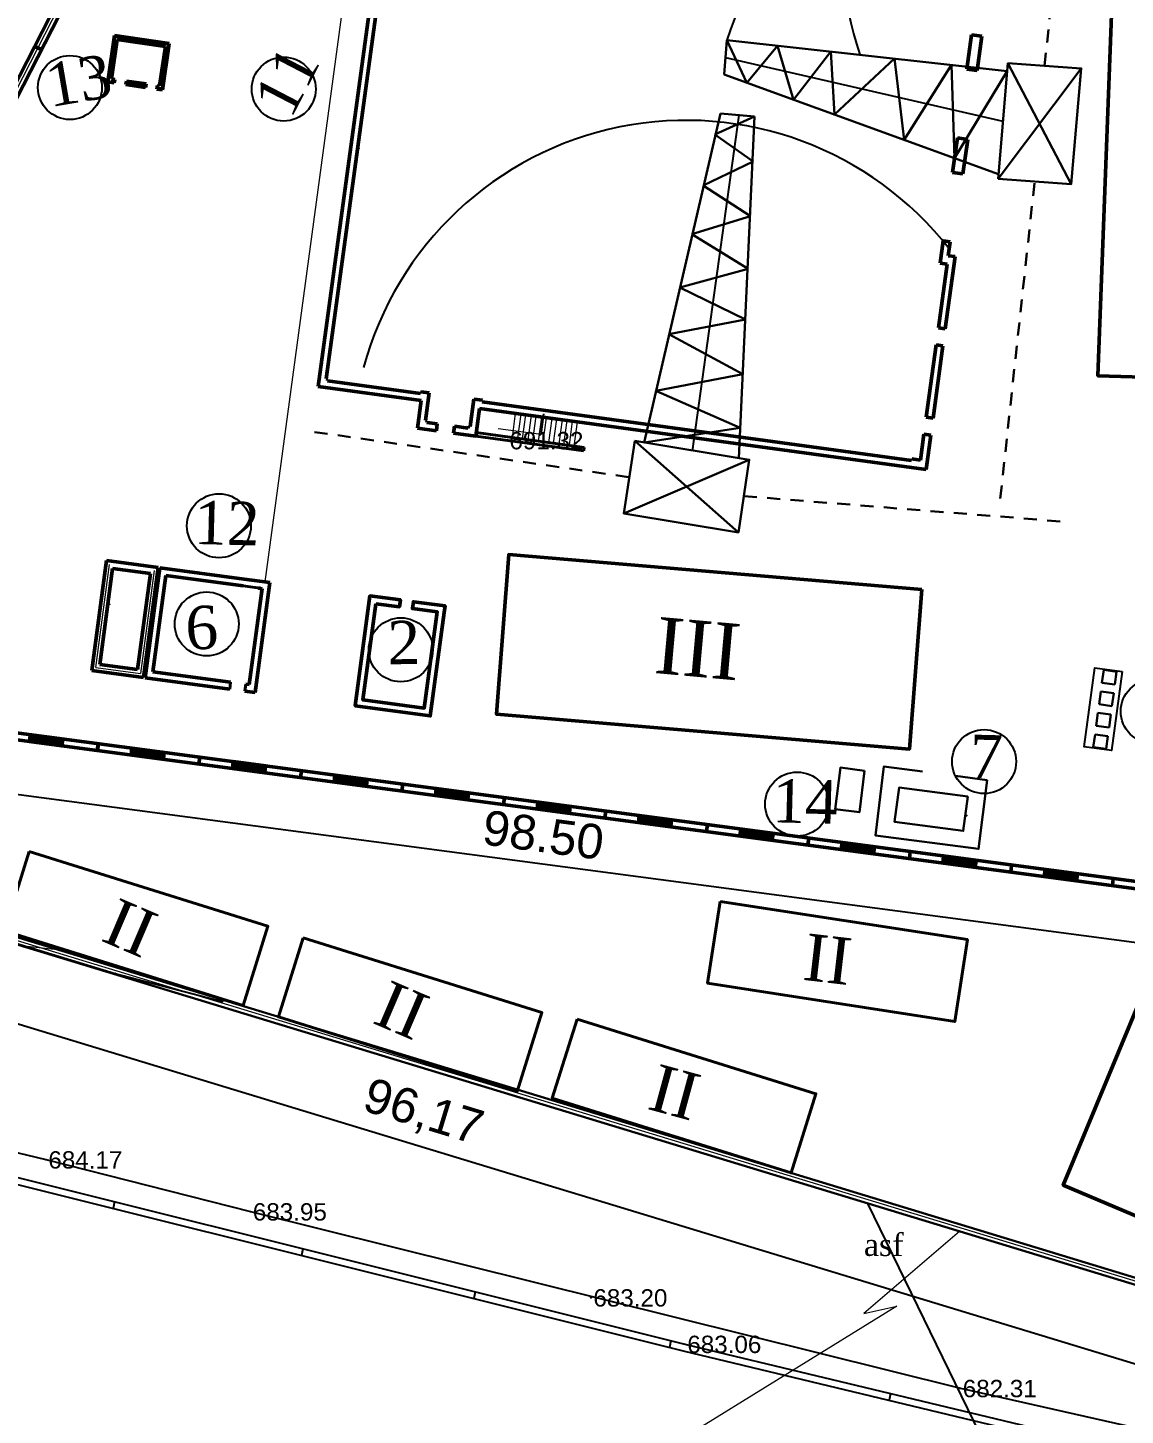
# Model space of a CAD drawing. Header units: feet. Extents: x 3381 to 682977, y 675186 to 4375217.
# Drawn here: x 682116 to 682179.3, y 4374907.4 to 4374987.4 of the extents above; entities that cross this region are included whole.
import ezdxf

# ---------------------------------------------------------------- set-up
doc = ezdxf.new("R2010")
doc.units = ezdxf.units.FT
doc.header["$MEASUREMENT"] = 0
doc.header["$PDMODE"] = 34
doc.header["$PDSIZE"] = 0.01
doc.linetypes.add('DUZ', pattern=[0])
doc.linetypes.add('JIS_02_0.7', pattern=[1.35, 0.75, -0.6])
doc.layers.get('0').update_dxf_attribs({"linetype": 'CONTINUOUS'})
doc.layers.get('Defpoints').update_dxf_attribs({"linetype": 'CONTINUOUS'})
for name, color, linetype in [('0_Point_Height', 2, 'CONTINUOUS'), ('0_Point_Point', 7, 'CONTINUOUS'), ('Layer8', 7, 'CONTINUOUS'), ('ramka', 7, 'CONTINUOUS'), ('Yazilar', 7, 'CONTINUOUS')]:
    doc.layers.add(name, color=color, linetype=linetype)
doc.layers.add('Layer2_Ном._пера__1', color=7, linetype='CONTINUOUS', lineweight=15)
doc.layers.add('yol 6m', color=250, linetype='CONTINUOUS', lineweight=30)
doc.styles.get("Standard").update_dxf_attribs({"font": 'arial.ttf', "height": 2})
doc.styles.add('style5', font='ariall.ttf', dxfattribs={"height": 400})
doc.linetypes.add('FENCELINE2', pattern='A,6.35,-2.54,[132,ltypeshp.shx,S=2.54,R=0,X=-2.54,Y=0],-2.54,25.4', length=36.83)
doc.dimstyles.new('ISO-25', dxfattribs={"dimtxt": 2, "dimasz": 1, "dimexe": 1.25, "dimexo": 0.625, "dimtad": 1, "dimtxsty": 'Standard', "dimblk": 'OBLIQUE', "dimcen": 2.5, "dimadec": 0, "dimazin": 0, "dimtfac": 1, "dimtmove": 0, "dimatfit": 3, "dimldrblk": 'OBLIQUE', "dimfxl": 1, "dimarcsym": 0})

# ---------------------------------------------------------------- blocks, each defined once
blk = doc.blocks.new('_Oblique')
at = {"color": 0, "linetype": 'ByBlock', "lineweight": -2}
blk.add_line((-0.5, -0.5), (0.5, 0.5), dxfattribs=at)
blk = doc.blocks.new('*D91')
at = {"color": 0, "lineweight": -2, "transparency": 16777216}
for p, q in [((682093.389, 4374940.76), (682091.878, 4374935.795)), ((682092.242, 4374936.991), (682184.242, 4374908.991)), ((682185.389, 4374912.76), (682183.878, 4374907.795))]:
    blk.add_line(p, q, dxfattribs=at)
at = {"layer": 'Defpoints', "color": 0, "lineweight": 30, "transparency": 16777216}
for p in [(682093.571, 4374941.358), (682185.571, 4374913.358), (682184.242, 4374908.991)]:
    blk.add_point(p, dxfattribs=at)
at = {"color": 0, "lineweight": -2, "transparency": 16777216}
for p, rotation in [((682092.242, 4374936.991), 163.072486935853), ((682184.242, 4374908.991), 343.072486935853)]:
    blk.add_blockref('_Oblique', p, dxfattribs=dict(at, rotation=rotation))
at = {"color": 0, "lineweight": 18, "transparency": 16777216, "insert": (682138.774, 4374924.739), "char_height": 2, "attachment_point": 5, "rotation": 343.07249}
blk.add_mtext('96,17', dxfattribs=at)
blk = doc.blocks.new('*D92')
at = {"color": 0, "lineweight": -2, "transparency": 16777216}
for p, q in [((682136.014, 4375025.642), (682132.404, 4375027.491)), ((682133.517, 4375026.921), (682090.517, 4374942.921)), ((682093.014, 4374941.642), (682089.404, 4374943.491))]:
    blk.add_line(p, q, dxfattribs=at)
at = {"layer": 'Defpoints', "color": 0, "lineweight": 30, "transparency": 16777216}
for p in [(682136.571, 4375025.358), (682090.517, 4374942.921), (682093.571, 4374941.358)]:
    blk.add_point(p, dxfattribs=at)
at = {"color": 0, "lineweight": -2, "transparency": 16777216}
for p, rotation in [((682133.517, 4375026.921), 62.89187712919826), ((682090.517, 4374942.921), 242.8918771291982)]:
    blk.add_blockref('_Oblique', p, dxfattribs=dict(at, rotation=rotation))
at = {"color": 0, "lineweight": 18, "transparency": 16777216, "insert": (682110.037, 4374985.063), "char_height": 2, "attachment_point": 5, "rotation": 62.89188}
blk.add_mtext('94,37', dxfattribs=at)
blk = doc.blocks.new('*D97')
at = {"color": 0, "lineweight": -2, "transparency": 16777216}
for p, q in [((682131.624, 4375017.505), (682124.711, 4375021.044)), ((682090.777, 4374952.011), (682125.823, 4375020.474)), ((682096.577, 4374949.041), (682089.664, 4374952.58))]:
    blk.add_line(p, q, dxfattribs=at)
at = {"layer": 'Defpoints', "color": 0, "lineweight": 30, "transparency": 16777216}
for p in [(682125.823, 4375020.474), (682132.18, 4375017.22), (682097.134, 4374948.757)]:
    blk.add_point(p, dxfattribs=at)
at = {"color": 0, "lineweight": -2, "transparency": 16777216}
for p, rotation in [((682125.823, 4375020.474), 62.89187712935262), ((682090.777, 4374952.011), 242.8918771293526)]:
    blk.add_blockref('_Oblique', p, dxfattribs=dict(at, rotation=rotation))
at = {"color": 0, "lineweight": 18, "transparency": 16777216, "insert": (682108.067, 4374989.4), "char_height": 2, "attachment_point": 5, "rotation": 62.89188}
blk.add_mtext('{\\fArial|b0|i0|c238|p34;77.0}', dxfattribs=at)
blk = doc.blocks.new('*D100')
at = {"color": 0, "lineweight": -2, "transparency": 16777216}
for p, q in [((682097.016, 4374948.068), (682096.533, 4374944.42)), ((682096.697, 4374945.659), (682194.318, 4374932.735)), ((682194.637, 4374935.144), (682194.154, 4374931.496))]:
    blk.add_line(p, q, dxfattribs=at)
at = {"layer": 'Defpoints', "color": 0, "lineweight": 30, "transparency": 16777216}
for p in [(682097.098, 4374948.687), (682194.719, 4374935.764), (682194.318, 4374932.735)]:
    blk.add_point(p, dxfattribs=at)
at = {"color": 0, "lineweight": -2, "transparency": 16777216}
for p, rotation in [((682096.697, 4374945.659), 172.4585361197717), ((682194.318, 4374932.735), 352.4585361197717)]:
    blk.add_blockref('_Oblique', p, dxfattribs=dict(at, rotation=rotation))
at = {"color": 0, "lineweight": 18, "transparency": 16777216, "insert": (682145.724, 4374940.829), "char_height": 2, "attachment_point": 5, "rotation": 352.45854}
blk.add_mtext('{\\fArial|b0|i0|c238|p34;98.50}', dxfattribs=at)

msp = doc.modelspace()

# ---------------------------------------------------------------- hatches: boundary and pattern name
at = {"lineweight": 50}
h = msp.add_hatch(dxfattribs=at)
h.set_pattern_fill('ANSI31', scale=0.3, angle=-0.01177)
h.set_pattern_definition([(44.9882312419, (-3863.626606, -948.792914), (-0.0265110571503, 0.02652195031993), [])])
h.paths.add_polyline_path([(682116.119, 4374946.622), (682117.994, 4374946.371), (682117.941, 4374945.988), (682116.076, 4374946.235)])
h = msp.add_hatch(dxfattribs=at)
h.set_pattern_fill('ANSI31', scale=0.3, angle=-0.01177)
h.set_pattern_definition([(44.9882312419, (-3857.764753, -949.5734), (-0.0265110571503, 0.02652195031993), [])])
h.paths.add_polyline_path([(682121.981, 4374945.841), (682123.856, 4374945.59), (682123.803, 4374945.207), (682121.938, 4374945.454)])
h = msp.add_hatch(dxfattribs=at)
h.set_pattern_fill('ANSI31', scale=0.3, angle=-0.01177)
h.set_pattern_definition([(44.9882312419, (-3851.916147, -950.348297), (-0.0265110571503, 0.02652195031993), [])])
h.paths.add_polyline_path([(682127.83, 4374945.066), (682129.705, 4374944.816), (682129.651, 4374944.432), (682127.786, 4374944.679)])
h = msp.add_hatch(dxfattribs=at)
h.set_pattern_fill('ANSI31', scale=0.3, angle=-0.01177)
h.set_pattern_definition([(44.9882312419, (-3846.054294, -951.128784), (-0.0265110571503, 0.02652195031993), [])])
h.paths.add_polyline_path([(682133.692, 4374944.286), (682135.567, 4374944.035), (682135.513, 4374943.652), (682133.648, 4374943.899)])
h = msp.add_hatch(dxfattribs=at)
h.set_pattern_fill('ANSI31', scale=0.3, angle=-0.01177)
h.set_pattern_definition([(44.9882312419, (-3840.205688, -951.90368), (-0.0265110571503, 0.02652195031993), [])])
h.paths.add_polyline_path([(682139.54, 4374943.511), (682141.415, 4374943.26), (682141.362, 4374942.877), (682139.497, 4374943.124)])
h = msp.add_hatch(dxfattribs=at)
h.set_pattern_fill('ANSI31', scale=0.3, angle=-0.01177)
h.set_pattern_definition([(44.9882312419, (-3834.343835, -952.684167), (-0.0265110571503, 0.02652195031993), [])])
h.paths.add_polyline_path([(682145.402, 4374942.73), (682147.277, 4374942.48), (682147.223, 4374942.097), (682145.359, 4374942.343)])
h = msp.add_hatch(dxfattribs=at)
h.set_pattern_fill('ANSI31', scale=0.3, angle=-0.01177)
h.set_pattern_definition([(44.9882312419, (-3828.49523, -953.459063), (-0.0265110571503, 0.02652195031993), [])])
h.paths.add_polyline_path([(682151.251, 4374941.955), (682153.126, 4374941.705), (682153.072, 4374941.322), (682151.207, 4374941.568)])
h = msp.add_hatch(dxfattribs=at)
h.set_pattern_fill('ANSI31', scale=0.3, angle=-0.01177)
h.set_pattern_definition([(44.9882312419, (-3822.633377, -954.23955), (-0.0265110571503, 0.02652195031993), [])])
h.paths.add_polyline_path([(682157.113, 4374941.175), (682158.988, 4374940.924), (682158.934, 4374940.541), (682157.069, 4374940.788)])
h = msp.add_hatch(dxfattribs=at)
h.set_pattern_fill('ANSI31', scale=0.3, angle=-0.01177)
h.set_pattern_definition([(44.9882312419, (-3816.786773, -955.029486), (-0.0265110571503, 0.02652195031993), [])])
h.paths.add_polyline_path([(682162.961, 4374940.4), (682164.835, 4374940.151), (682164.781, 4374939.751), (682162.916, 4374939.998)])
h = msp.add_hatch(dxfattribs=at)
h.set_pattern_fill('ANSI31', scale=0.3, angle=-0.01177)
h.set_pattern_definition([(44.9882312419, (-3810.92492, -955.809973), (-0.0265110571503, 0.02652195031993), [])])
h.paths.add_polyline_path([(682168.823, 4374939.622), (682170.698, 4374939.372), (682170.642, 4374938.971), (682168.778, 4374939.218)])
h = msp.add_hatch(dxfattribs=at)
h.set_pattern_fill('ANSI31', scale=0.3, angle=-0.01177)
h.set_pattern_definition([(44.9882312419, (-3805.076815, -956.58863), (-0.0265110571503, 0.02652195031993), [])])
h.paths.add_polyline_path([(682174.672, 4374938.845), (682176.547, 4374938.595), (682176.491, 4374938.192), (682174.626, 4374938.439)])

# ---------------------------------------------------------------- linework, layer by layer
at = {"color": 7, "lineweight": 18}
for p, q in [((682137.635, 4375014.543, -716.5), (682129.654, 4374955.442, -716.5)), ((682143.936, 4374963.763, -716.5), (682144.126, 4374965.15, -716.5)), ((682144.126, 4374965.15, -716.5), (682144.423, 4374965.109, -716.5)), ((682144.423, 4374965.109, -716.5), (682144.234, 4374963.722, -716.5)), ((682144.531, 4374963.682, -716.5), (682144.72, 4374965.069, -716.5)), ((682144.72, 4374965.069, -716.5), (682145.017, 4374965.028, -716.5)), ((682145.017, 4374965.028, -716.5), (682144.828, 4374963.641, -716.5)), ((682145.125, 4374963.6, -716.5), (682145.315, 4374964.988, -716.5)), ((682145.315, 4374964.988, -716.5), (682145.612, 4374964.947, -716.5)), ((682145.612, 4374964.947, -716.5), (682145.423, 4374963.56, -716.5)), ((682145.72, 4374963.519, -716.5), (682145.909, 4374964.906, -716.5)), ((682145.909, 4374964.906, -716.5), (682146.206, 4374964.866, -716.5)), ((682146.206, 4374964.866, -716.5), (682146.017, 4374963.479, -716.5)), ((682146.314, 4374963.438, -716.5), (682146.504, 4374964.825, -716.5)), ((682146.504, 4374964.825, -716.5), (682146.801, 4374964.785, -716.5)), ((682146.801, 4374964.785, -716.5), (682146.612, 4374963.397, -716.5)), ((682146.909, 4374963.357, -716.5), (682147.098, 4374964.744, -716.5)), ((682147.098, 4374964.744, -716.5), (682147.395, 4374964.703, -716.5)), ((682147.395, 4374964.703, -716.5), (682147.206, 4374963.316, -716.5)), ((682147.503, 4374963.276, -716.5), (682147.693, 4374964.663, -716.5)), ((682144.234, 4374963.722, -716.5), (682144.531, 4374963.682, -716.5)), ((682144.828, 4374963.641, -716.5), (682145.125, 4374963.6, -716.5)), ((682145.423, 4374963.56, -716.5), (682145.72, 4374963.519, -716.5)), ((682146.017, 4374963.479, -716.5), (682146.314, 4374963.438, -716.5)), ((682146.612, 4374963.397, -716.5), (682146.909, 4374963.357, -716.5)), ((682147.206, 4374963.316, -716.5), (682147.503, 4374963.276, -716.5)), ((682117.5, 4374934.228, -716.5), (682087.406, 4374937.513, -716.5))]:
    msp.add_line(p, q, dxfattribs=at)
at = {"color": 7, "lineweight": 50}
for p, q in [((682138.468, 4375008.716, -716.5), (682132.732, 4374966.706, -716.5)), ((682133.195, 4374967.147, -716.5), (682138.797, 4375008.167, -716.5)), ((682116.764, 4374986.142, -716.5), (682116.383, 4374986.328, -716.5)), ((682170.423, 4374986.993, -716.5), (682170.152, 4374985.011, -716.5)), ((682171.017, 4374986.912, -716.5), (682170.423, 4374986.993, -716.5)), ((682170.747, 4374984.93, -716.5), (682171.017, 4374986.912, -716.5)), ((682170.152, 4374985.011, -716.5), (682170.747, 4374984.93, -716.5)), ((682169.339, 4374979.056, -716.5), (682169.611, 4374981.048, -716.5)), ((682169.611, 4374981.048, -716.5), (682170.206, 4374980.967, -716.5)), ((682170.206, 4374980.967, -716.5), (682169.934, 4374978.975, -716.5)), ((682169.934, 4374978.975, -716.5), (682169.339, 4374979.056, -716.5)), ((682168.799, 4374975.103, -716.5), (682168.623, 4374973.815, -716.5)), ((682169.196, 4374975.049, -716.5), (682168.799, 4374975.103, -716.5)), ((682169.087, 4374974.256, -716.5), (682169.196, 4374975.049, -716.5)), ((682169.02, 4374973.761, -716.5), (682168.519, 4374970.095, -716.5)), ((682168.623, 4374973.815, -716.5), (682169.02, 4374973.761, -716.5)), ((682168.915, 4374970.041, -716.5), (682169.484, 4374974.202, -716.5)), ((682169.484, 4374974.202, -716.5), (682169.087, 4374974.256, -716.5)), ((682168.519, 4374970.095, -716.5), (682168.915, 4374970.041, -716.5)), ((682167.816, 4374964.943, -716.5), (682168.384, 4374969.104, -716.5)), ((682168.78, 4374969.05, -716.5), (682168.212, 4374964.889, -716.5)), ((682168.384, 4374969.104, -716.5), (682168.78, 4374969.05, -716.5)), ((682133.295, 4374967.134, -716.5), (682133.195, 4374967.147, -716.5)), ((682133.281, 4374967.035, -716.5), (682133.295, 4374967.134, -716.5)), ((682132.732, 4374966.706, -716.5), (682138.676, 4374965.894, -716.5)), ((682138.631, 4374966.304, -716.5), (682133.281, 4374967.035, -716.5)), ((682138.645, 4374966.403, -716.5), (682138.631, 4374966.304, -716.5)), ((682139.14, 4374966.335, -716.5), (682138.645, 4374966.403, -716.5)), ((682138.924, 4374964.75, -716.5), (682139.14, 4374966.335, -716.5)), ((682138.676, 4374965.894, -716.5), (682138.46, 4374964.309, -716.5)), ((682141.5, 4374964.398, -716.5), (682141.716, 4374965.984, -716.5)), ((682141.716, 4374965.984, -716.5), (682142.212, 4374965.916, -716.5)), ((682142.212, 4374965.916, -716.5), (682142.198, 4374965.817, -716.5)), ((682142.198, 4374965.817, -716.5), (682166.968, 4374962.434, -716.5)), ((682139.023, 4374964.737, -716.5), (682138.924, 4374964.75, -716.5)), ((682139.009, 4374964.637, -716.5), (682139.023, 4374964.737, -716.5)), ((682142.045, 4374965.434, -716.5), (682141.829, 4374963.849, -716.5)), ((682167.806, 4374961.916, -716.5), (682142.045, 4374965.434, -716.5)), ((682168.212, 4374964.889, -716.5), (682167.816, 4374964.943, -716.5)), ((682138.46, 4374964.309, -716.5), (682139.553, 4374964.159, -716.5)), ((682139.608, 4374964.556, -716.5), (682139.009, 4374964.637, -716.5)), ((682139.553, 4374964.159, -716.5), (682139.608, 4374964.556, -716.5)), ((682140.544, 4374964.024, -716.5), (682140.598, 4374964.42, -716.5)), ((682141.829, 4374963.849, -716.5), (682140.544, 4374964.024, -716.5)), ((682140.598, 4374964.42, -716.5), (682141.387, 4374964.313, -716.5)), ((682141.387, 4374964.313, -716.5), (682141.401, 4374964.412, -716.5)), ((682141.401, 4374964.412, -716.5), (682141.5, 4374964.398, -716.5)), ((682167.477, 4374962.466, -716.5), (682167.68, 4374963.952, -716.5)), ((682167.68, 4374963.952, -716.5), (682168.077, 4374963.898, -716.5)), ((682168.077, 4374963.898, -716.5), (682167.806, 4374961.916, -716.5)), ((682166.968, 4374962.434, -716.5), (682166.982, 4374962.533, -716.5)), ((682166.982, 4374962.533, -716.5), (682167.477, 4374962.466, -716.5)), ((682123.054, 4374955.924, -673.139), (682122.313, 4374950.375, -673.139)), ((682122.751, 4374949.911, -716.5), (682123.601, 4374956.254, -716.5)), ((682123.601, 4374956.254, -716.5), (682128.458, 4374955.603, -716.5)), ((682123.944, 4374955.804, -716.5), (682123.2, 4374950.254, -716.5)), ((682128.405, 4374955.206, -716.5), (682123.944, 4374955.804, -716.5)), ((682128.458, 4374955.603, -716.5), (682129.944, 4374955.404, -716.5)), ((682129.944, 4374955.404, -716.5), (682129.094, 4374949.06, -716.5)), ((682129.396, 4374955.074, -716.5), (682129.297, 4374955.087, -716.5)), ((682128.751, 4374949.51, -716.5), (682129.495, 4374955.06, -716.5)), ((682129.382, 4374954.975, -716.5), (682129.396, 4374955.074, -716.5)), ((682129.481, 4374954.961, -716.5), (682129.382, 4374954.975, -716.5)), ((682127.627, 4374949.257, -716.5), (682122.751, 4374949.911, -716.5)), ((682123.2, 4374950.254, -716.5), (682127.68, 4374949.654, -716.5)), ((682128.562, 4374949.535, -716.5), (682128.751, 4374949.51, -716.5)), ((682129.094, 4374949.06, -716.5), (682128.509, 4374949.139, -716.5)), ((682120.041, 4374946.101, -716.5), (682119.989, 4374945.715, -716.5)), ((682120.054, 4374946.099, -716.5), (682120.003, 4374945.715, -716.5)), ((682125.903, 4374945.322, -716.5), (682125.851, 4374944.937, -716.5)), ((682131.765, 4374944.544, -716.5), (682131.714, 4374944.16, -716.5)), ((682137.613, 4374943.767, -716.5), (682137.562, 4374943.381, -716.5)), ((682143.475, 4374942.988, -716.5), (682143.424, 4374942.605, -716.5)), ((682149.324, 4374942.211, -716.5), (682149.272, 4374941.826, -716.5)), ((682155.186, 4374941.433, -716.5), (682155.135, 4374941.049, -716.5)), ((682161.034, 4374940.656, -716.5), (682160.983, 4374940.271, -716.5)), ((682166.894, 4374939.862, -716.5), (682166.843, 4374939.479, -716.5)), ((682172.742, 4374939.085, -716.5), (682172.691, 4374938.7, -716.5)), ((682178.604, 4374938.303, -716.5), (682178.553, 4374937.92, -716.5))]:
    msp.add_line(p, q, dxfattribs=at)
at = {"color": 1, "linetype": 'JIS_02_0.7', "lineweight": 30}
for p, q in [((682174.643, 4374985.207), (682176.625, 4375003.493)), ((682172.089, 4374960.253), (682174.071, 4374978.539)), ((682132.528, 4374964.084), (682150.689, 4374961.477)), ((682157.292, 4374960.384), (682176.028, 4374958.888))]:
    msp.add_line(p, q, dxfattribs=at)
at = {"color": 1, "lineweight": 30}
for p, q in [((682156.154, 4374984.709), (682156.319, 4374986.685)), ((682156.319, 4374986.685), (682172.49, 4374984.91)), ((682156.319, 4374986.685), (682157.459, 4374984.236)), ((682157.459, 4374984.236), (682159.243, 4374986.364)), ((682159.243, 4374986.364), (682160.165, 4374983.253)), ((682160.165, 4374983.253), (682162.303, 4374986.028)), ((682162.303, 4374986.028), (682162.514, 4374982.401)), ((682162.514, 4374982.401), (682165.984, 4374985.624)), ((682165.984, 4374985.624), (682166.543, 4374980.938)), ((682156.154, 4374984.709), (682171.979, 4374978.965)), ((682166.543, 4374980.938), (682169.278, 4374985.263)), ((682169.278, 4374985.263), (682169.452, 4374979.882)), ((682169.452, 4374979.882), (682172.49, 4374984.91)), ((682171.956, 4374978.69), (682176.758, 4374985.056)), ((682176.185, 4374978.387), (682172.528, 4374985.358)), ((682155.942, 4374982.458), (682151.537, 4374963.485)), ((682155.942, 4374982.458), (682157.916, 4374982.277)), ((682157.916, 4374982.277), (682155.619, 4374981.248)), ((682157.916, 4374982.277), (682157.003, 4374962.58)), ((682155.619, 4374981.248), (682157.834, 4374979.692)), ((682157.834, 4374979.692), (682154.942, 4374978.303)), ((682154.942, 4374978.303), (682157.681, 4374976.536)), ((682157.681, 4374976.536), (682154.299, 4374975.504)), ((682154.299, 4374975.504), (682157.534, 4374973.505)), ((682157.534, 4374973.505), (682153.591, 4374972.421)), ((682153.591, 4374972.421), (682157.391, 4374970.571)), ((682157.391, 4374970.571), (682152.97, 4374969.722)), ((682152.97, 4374969.722), (682157.238, 4374967.422)), ((682157.238, 4374967.422), (682152.222, 4374966.468)), ((682152.222, 4374966.468), (682157.088, 4374964.332)), ((682157.088, 4374964.332), (682151.537, 4374963.485)), ((682151.005, 4374963.573), (682156.975, 4374958.287)), ((682150.372, 4374959.38), (682157.608, 4374962.48))]:
    msp.add_line(p, q, dxfattribs=at)
at = {"color": 1, "lineweight": 25}
for p, q in [((682156.236, 4374985.697), (682172.242, 4374982.024)), ((682154.323, 4374962.984), (682157.021, 4374982.359)), ((682164.431, 4374919.582, -716.5), (682186.335, 4374874.637))]:
    msp.add_line(p, q, dxfattribs=at)
msp.add_line((682145.591, 4374963.935, -716.5), (682145.753, 4374965.124, -716.5))
at = {"color": 7, "lineweight": 40}
for p, q in [((682141.829, 4374963.849, -716.5), (682141.856, 4374964.047, -716.5)), ((682141.856, 4374964.047, -716.5), (682148.083, 4374963.196, -716.5)), ((682148.056, 4374962.998, -716.5), (682141.829, 4374963.849, -716.5)), ((682148.083, 4374963.196, -716.5), (682148.056, 4374962.998, -716.5))]:
    msp.add_line(p, q, dxfattribs=at)
at = {"color": 7, "linetype": 'DUZ', "lineweight": 50}
for p, q in [((682119.679, 4374950.322, -716.5), (682120.53, 4374956.665, -716.5)), ((682120.129, 4374950.666, -673.139), (682120.874, 4374956.216, -673.139)), ((682120.53, 4374956.665, -716.5), (682123.503, 4374956.266, -716.5)), ((682120.874, 4374956.216, -673.139), (682123.054, 4374955.924, -673.139)), ((682123.503, 4374956.266, -716.5), (682122.653, 4374949.923, -716.5)), ((682119.679, 4374950.322, -716.5), (682122.653, 4374949.925, -716.5)), ((682120.129, 4374950.666, -673.139), (682122.309, 4374950.375, -673.139))]:
    msp.add_line(p, q, dxfattribs=at)
at = {"color": 7, "linetype": 'DUZ', "lineweight": 13}
for p, q in [((682119.904, 4374950.493, -673.139), (682120.702, 4374956.441, -673.139)), ((682123.279, 4374956.095, -673.139), (682122.481, 4374950.148, -673.139)), ((682119.904, 4374950.494, -673.139), (682122.481, 4374950.149, -673.139))]:
    msp.add_line(p, q, dxfattribs=at)
at = {"color": 7, "linetype": 'DUZ', "lineweight": 40}
for p, q in [((682129.495, 4374955.06, -716.5), (682128.405, 4374955.206, -716.5)), ((682127.627, 4374949.256, -716.5), (682127.68, 4374949.653, -716.5)), ((682128.509, 4374949.139, -716.5), (682128.562, 4374949.535, -716.5)), ((682128.509, 4374949.139, -716.5), (682128.562, 4374949.535, -716.5))]:
    msp.add_line(p, q, dxfattribs=at)
at = {"color": 7, "linetype": 'DUZ', "lineweight": 15}
msp.add_line((682128.562, 4374949.536, -716.5), (682128.51, 4374949.139, -716.5), dxfattribs=at)
msp.add_line((682128.562, 4374949.536, -716.5), (682128.51, 4374949.139, -716.5), dxfattribs=at)
at = {"color": 30, "linetype": 'Continuous'}
for p, q in [((682087.827, 4374942.915, -31.815), (682121.028, 4374932.846, -32.187)), ((682121.028, 4374932.846, -32.187), (682127.211, 4374931.239, -32.136))]:
    msp.add_line(p, q, dxfattribs=at)
at = {"linetype": 'Continuous'}
for p, q in [((682120.977, 4374919.684, -716.5), (682120.897, 4374919.291, -716.5)), ((682131.855, 4374916.967, -716.5), (682131.775, 4374916.575, -716.5)), ((682141.79, 4374914.487, -716.5), (682141.709, 4374914.094, -716.5)), ((682153.088, 4374911.665, -716.5), (682153.008, 4374911.273, -716.5)), ((682165.751, 4374908.617, -716.5), (682165.67, 4374908.225, -716.5))]:
    msp.add_line(p, q, dxfattribs=at)
at = {"color": 7, "lineweight": 30, "elevation": -716.5}
for points in [[(682205.456, 4374999.208), (682217.831, 4374994.472), (682185.689, 4374913.113), (682093.284, 4374941.236), (682136.475, 4375025.609), (682196.114, 4375002.784)], [(682205.313, 4374998.835), (682217.311, 4374994.243), (682185.453, 4374913.603), (682093.858, 4374941.479), (682136.667, 4375025.107), (682195.971, 4375002.41)]]:
    msp.add_lwpolyline(points, dxfattribs=at)
at = {"color": 1, "lineweight": 0, "elevation": -716.5}
msp.add_lwpolyline([(682217.571, 4374994.358), (682185.571, 4374913.358), (682093.571, 4374941.358), (682136.571, 4375025.358)], dxfattribs=at)
at = {"color": 7, "lineweight": 50, "elevation": -716.5}
for points in [[(682196.223, 4375002.343), (682196.398, 4375002.705), (682171.075, 4375012.386), (682132.18, 4375017.22), (682097.135, 4374948.757), (682194.683, 4374935.768), (682210.46, 4374975.684), (682210.101, 4374975.827), (682194.425, 4374936.221), (682097.77, 4374949.059), (682132.459, 4375016.786), (682170.974, 4375012.013), (682196.223, 4375002.343)], [(682136.063, 4374954.18), (682137.421, 4374953.998), (682137.474, 4374954.395), (682135.719, 4374954.63), (682134.869, 4374948.287), (682139.202, 4374947.706), (682139.999, 4374953.663), (682140.051, 4374954.05), (682138.225, 4374954.294), (682138.171, 4374953.898), (682139.601, 4374953.706), (682138.858, 4374948.156), (682135.319, 4374948.63), (682136.063, 4374954.18)], [(682116.119, 4374946.622), (682117.993, 4374946.373), (682117.942, 4374945.988), (682116.076, 4374946.236), (682116.119, 4374946.622)], [(682121.982, 4374945.843), (682123.855, 4374945.594), (682123.804, 4374945.209), (682121.938, 4374945.458), (682121.982, 4374945.843)], [(682127.83, 4374945.066), (682129.703, 4374944.817), (682129.652, 4374944.433), (682127.787, 4374944.681), (682127.83, 4374945.066)], [(682133.692, 4374944.288), (682135.565, 4374944.039), (682135.514, 4374943.654), (682133.649, 4374943.902), (682133.692, 4374944.288)], [(682139.54, 4374943.511), (682141.414, 4374943.262), (682141.363, 4374942.877), (682139.497, 4374943.126), (682139.54, 4374943.511)], [(682145.403, 4374942.732), (682147.276, 4374942.483), (682147.225, 4374942.099), (682145.359, 4374942.347), (682145.403, 4374942.732)], [(682151.251, 4374941.955), (682153.124, 4374941.707), (682153.073, 4374941.322), (682151.208, 4374941.57), (682151.251, 4374941.955)], [(682157.113, 4374941.177), (682158.986, 4374940.928), (682158.935, 4374940.543), (682157.07, 4374940.792), (682157.113, 4374941.177)], [(682162.961, 4374940.4), (682164.835, 4374940.151), (682164.781, 4374939.751), (682162.916, 4374940), (682162.961, 4374940.4)], [(682168.823, 4374939.621), (682170.697, 4374939.373), (682170.644, 4374938.973), (682168.778, 4374939.221), (682168.821, 4374939.606)], [(682174.672, 4374938.845), (682176.545, 4374938.596), (682176.491, 4374938.192), (682174.626, 4374938.441), (682174.669, 4374938.826)]]:
    msp.add_lwpolyline(points, dxfattribs=at)
at = {"color": 7, "lineweight": 50}
for points in [[(682186.955, 4374967.053), (682177.725, 4374967.329), (682178.621, 4374991.22), (682187.851, 4374990.944)], [(682167.553, 4374955.002), (682166.849, 4374945.795), (682143.025, 4374947.802), (682143.73, 4374957.009)], [(682183.715, 4374917.251), (682175.717, 4374920.642), (682180.825, 4374932.933), (682188.824, 4374929.542)]]:
    msp.add_lwpolyline(points, close=True, dxfattribs=at)
at = {"color": 1, "lineweight": 30}
for points in [[(682171.956, 4374978.69), (682172.528, 4374985.358), (682176.758, 4374985.056), (682176.185, 4374978.387)], [(682151.005, 4374963.573), (682157.608, 4374962.48), (682156.975, 4374958.287), (682150.372, 4374959.38)]]:
    msp.add_lwpolyline(points, close=True, dxfattribs=at)
at = {"elevation": -716.5}
msp.add_lwpolyline([(682179.124, 4374950.273), (682178.509, 4374945.715), (682176.924, 4374945.929), (682177.539, 4374950.487)], close=True, dxfattribs=at)
at = {"color": 7, "linetype": 'DUZ', "lineweight": 30, "ltscale": 0.5, "flags": 128}
for points, elevation in [([(682164.254, 4374944.537), (682163.956, 4374942.147), (682162.568, 4374942.332), (682162.867, 4374944.722)], -716.5), ([(682170.211, 4374943.053), (682166.245, 4374943.572), (682165.985, 4374941.589), (682169.951, 4374941.07)], -28.5)]:
    msp.add_lwpolyline(points, close=True, dxfattribs=dict(at, elevation=elevation))
at = {"color": 7, "linetype": 'FENCELINE2', "lineweight": 30, "ltscale": 0.05, "elevation": -28.5, "flags": 128}
msp.add_lwpolyline([(682167.597, 4374944.493), (682165.375, 4374944.79), (682164.887, 4374940.809), (682170.836, 4374940.031), (682171.326, 4374943.996), (682169.495, 4374944.241)], dxfattribs=at)
at = {"color": 7, "lineweight": 40, "elevation": -716.5}
for points in [[(682116.058, 4374939.88), (682129.834, 4374935.569), (682128.406, 4374931.005), (682114.63, 4374935.316)], [(682131.867, 4374934.904), (682145.643, 4374930.592), (682144.214, 4374926.028), (682130.438, 4374930.34)], [(682147.67, 4374930.219), (682161.446, 4374925.908), (682160.018, 4374921.344), (682146.241, 4374925.655)]]:
    msp.add_lwpolyline(points, close=True, dxfattribs=at)
at = {"color": 30, "linetype": 'Continuous', "elevation": -32.273}
msp.add_lwpolyline([(682052.004, 4374938.018), (682075.96, 4374932.437), (682098.09, 4374926.681), (682117.029, 4374922.107), (682128.827, 4374919.109), (682169.785, 4374908.916), (682185.297, 4374905.423), (682186.313, 4374908.314), (682196.995, 4374904.132), (682209.43, 4374898.112), (682230.144, 4374885.309)], dxfattribs=at)
at = {"color": 7, "lineweight": 40}
msp.add_lwpolyline([(682155.93, 4374937.006), (682170.195, 4374934.797), (682169.463, 4374930.071), (682155.198, 4374932.28)], close=True, dxfattribs=at)
at = {"linetype": 'Continuous', "elevation": -32.145}
for points in [[(682075.634, 4374930.429), (682098.907, 4374924.782), (682153.798, 4374911.076), (682186.223, 4374903.29), (682187.091, 4374905.891), (682210.005, 4374894.795), (682227.619, 4374881.14)], [(682075.698, 4374930.825), (682099.003, 4374925.171), (682153.893, 4374911.465), (682185.96, 4374903.764), (682186.856, 4374906.449), (682210.217, 4374895.137), (682227.864, 4374881.456)]]:
    msp.add_lwpolyline(points, dxfattribs=at)
at = {"color": 7, "lineweight": 20, "elevation": -716.5}
msp.add_lwpolyline([(682169.743, 4374917.966), (682164.221, 4374913.239), (682166.124, 4374913.652), (682153.536, 4374905.888)], dxfattribs=at)
at = {"color": 7, "linetype": 'DUZ', "lineweight": 25}
for centre in [(682118.411, 4374983.957, 2049), (682130.744, 4374983.868, 1356.5), (682127.009, 4374958.672, 6854.554), (682126.301, 4374953.009, -480.339), (682137.5, 4374951.518, -3529.313), (682180.886, 4374947.966, 6860.554), (682171.155, 4374945.071, 7736.966), (682160.367, 4374942.616, 8943.688)]:
    msp.add_circle(centre, 1.846, dxfattribs=at)
at = {"color": 1, "lineweight": 25}
for centre, radius, start, end in [((682180.986, 4374991.667, 1363), 17.969, 135.51782, 198.82366), ((682170.262, 4374982.376), 14.593, 83.26319, 162.82814), ((682153.956, 4374962.801, -1433), 19.263, 37.97037, 164.92101)]:
    msp.add_arc(centre, radius, start, end, dxfattribs=at)
at = {"linetype": 'Continuous'}
for points, knots in [([(682145.543, 4375147.328, -716.5), (682147.364, 4375143.857, -716.5), (682153.67, 4375131.839, -716.5), (682163.567, 4375113.858, -716.5), (682177.562, 4375094.593, -716.5), (682188.333, 4375074.395, -716.5), (682199.296, 4375056.51, -716.5), (682208.424, 4375039.107, -716.5), (682221.839, 4375020.585, -716.5), (682238.438, 4375006.296, -716.5), (682249.973, 4374991.46, -716.5), (682257.903, 4374980.977, -716.5), (682269.221, 4374969.058, -716.5), (682277.471, 4374958.366, -716.5), (682281.914, 4374952.607, -716.5)], [0, 0, 0, 0, 11.75951, 40.72321, 61.46233, 83.054979, 109.290717, 124.392744, 141.962718, 177.533008, 189.558821, 198.276488, 216.955448, 238.768866, 238.768866, 238.768866, 238.768866]), ([(682150.3, 4375126.798, -716.5), (682146.36, 4375123.034, -716.5), (682145.832, 4375122.983, -716.5), (682144.243, 4375122.824, -716.5), (682143.18, 4375122.708, -716.5), (682140.228, 4375122.301, -716.5), (682138.351, 4375121.947, -716.5), (682135.573, 4375121.068, -716.5), (682134.622, 4375120.698, -716.5), (682133.131, 4375119.96, -716.5), (682132.571, 4375119.644, -716.5), (682131.411, 4375118.889, -716.5), (682130.823, 4375118.441, -716.5), (682129.707, 4375117.492, -716.5), (682129.178, 4375116.988, -716.5), (682127.936, 4375115.717, -716.5), (682127.246, 4375114.931, -716.5), (682126.135, 4375113.612, -716.5), (682125.701, 4375113.082, -716.5), (682124.844, 4375112.036, -716.5), (682124.42, 4375111.515, -716.5), (682123.153, 4375109.96, -716.5), (682122.321, 4375108.932, -716.5), (682119.841, 4375105.865, -716.5), (682118.214, 4375103.842, -716.5), (682115.305, 4375100.246, -716.5), (682114.029, 4375098.676, -716.5), (682111.993, 4375096.197, -716.5), (682111.251, 4375095.299, -716.5), (682109.819, 4375093.578, -716.5), (682109.13, 4375092.756, -716.5), (682107.901, 4375091.301, -716.5), (682107.367, 4375090.672, -716.5), (682105.998, 4375089.071, -716.5), (682105.125, 4375088.066, -716.5), (682103.693, 4375086.125, -716.5), (682103.106, 4375085.214, -716.5), (682102.341, 4375083.561, -716.5), (682102.092, 4375082.858, -716.5), (682101.858, 4375081.735, -716.5), (682101.804, 4375081.342, -716.5), (682101.756, 4375080.548, -716.5), (682101.761, 4375080.152, -716.5), (682101.881, 4375078.553, -716.5), (682102.196, 4375077.379, -716.5), (682102.908, 4375075.536, -716.5), (682103.245, 4375074.828, -716.5), (682103.971, 4375073.492, -716.5), (682104.362, 4375072.86, -716.5), (682105.649, 4375070.938, -716.5), (682106.597, 4375069.744, -716.5), (682108.061, 4375067.81, -716.5), (682108.612, 4375067.06, -716.5), (682109.613, 4375065.529, -716.5), (682110.06, 4375064.752, -716.5), (682110.73, 4375063.281, -716.5), (682110.972, 4375062.594, -716.5), (682111.317, 4375061.159, -716.5), (682111.422, 4375060.417, -716.5), (682111.5, 4375058.82, -716.5), (682111.453, 4375057.966, -716.5), (682111.189, 4375056.286, -716.5), (682110.973, 4375055.455, -716.5), (682110.177, 4375053.221, -716.5), (682109.446, 4375051.869, -716.5), (682107.973, 4375049.721, -716.5), (682107.319, 4375048.893, -716.5), (682105.928, 4375047.285, -716.5), (682105.189, 4375046.502, -716.5), (682103.688, 4375044.951, -716.5), (682102.926, 4375044.182, -716.5), (682101.604, 4375042.797, -716.5), (682101.039, 4375042.189, -716.5), (682099.944, 4375040.936, -716.5), (682099.416, 4375040.297, -716.5), (682097.876, 4375038.35, -716.5), (682096.911, 4375037.014, -716.5), (682095.212, 4375034.55, -716.5), (682094.464, 4375033.428, -716.5), (682092.995, 4375031.159, -716.5), (682092.276, 4375030.013, -716.5), (682090.175, 4375026.539, -716.5), (682088.849, 4375024.175, -716.5), (682086.453, 4375019.486, -716.5), (682085.374, 4375017.166, -716.5), (682083.71, 4375013.141, -716.5), (682083.074, 4375011.457, -716.5), (682081.915, 4375008.051, -716.5), (682081.393, 4375006.334, -716.5), (682080.38, 4375002.706, -716.5), (682079.897, 4375000.793, -716.5), (682079.114, 4374997.501, -716.5), (682078.799, 4374996.124, -716.5), (682078.185, 4374993.359, -716.5), (682077.89, 4374991.971, -716.5), (682077.466, 4374989.799, -716.5), (682077.32, 4374989.024, -716.5), (682077.082, 4374987.623, -716.5), (682076.986, 4374987.005, -716.5), (682076.746, 4374985.04, -716.5), (682076.67, 4374983.697, -716.5), (682076.673, 4374980.68, -716.5), (682076.794, 4374979.008, -716.5), (682077.234, 4374975.716, -716.5), (682077.551, 4374974.097, -716.5), (682078.191, 4374971.382, -716.5), (682078.484, 4374970.273, -716.5), (682079.049, 4374968.275, -716.5), (682079.315, 4374967.382, -716.5), (682079.808, 4374965.769, -716.5), (682080.034, 4374965.038, -716.5), (682080.53, 4374963.565, -716.5), (682080.799, 4374962.824, -716.5), (682081.255, 4374961.733, -716.5), (682081.411, 4374961.38, -716.5), (682081.914, 4374960.327, -716.5), (682082.275, 4374959.665, -716.5), (682082.956, 4374958.396, -716.5), (682083.276, 4374957.786, -716.5), (682083.675, 4374956.885, -716.5), (682083.796, 4374956.58, -716.5), (682083.983, 4374956.027, -716.5), (682084.053, 4374955.779, -716.5), (682084.176, 4374955.255, -716.5), (682084.228, 4374954.982, -716.5), (682084.362, 4374954.146, -716.5), (682084.425, 4374953.555, -716.5), (682082.24, 4374949.142, -716.5)], [0, 0, 0, 0, 1.504182, 1.504182, 4.512547, 4.512547, 9.897023, 9.897023, 12.795834, 12.795834, 14.604059, 14.604059, 16.662244, 16.662244, 18.72043, 18.72043, 21.69221, 21.69221, 23.690537, 23.690537, 25.688865, 25.688865, 29.68552, 29.68552, 37.678831, 37.678831, 43.858623, 43.858623, 47.338723, 47.338723, 50.479181, 50.479181, 52.843093, 52.843093, 56.452422, 56.452422, 59.343353, 59.343353, 61.301717, 61.301717, 62.310714, 62.310714, 63.319712, 63.319712, 66.426739, 66.426739, 68.50177, 68.50177, 70.576802, 70.576802, 75.092259, 75.092259, 77.984383, 77.984383, 80.876507, 80.876507, 83.368148, 83.368148, 85.859789, 85.859789, 88.693846, 88.693846, 91.527902, 91.527902, 96.504404, 96.504404, 99.813748, 99.813748, 103.123092, 103.123092, 106.359907, 106.359907, 108.778682, 108.778682, 111.197456, 111.197456, 116.035005, 116.035005, 120.025858, 120.025858, 124.016711, 124.016711, 131.998417, 131.998417, 139.538843, 139.538843, 144.840516, 144.840516, 150.142189, 150.142189, 155.992549, 155.992549, 160.212599, 160.212599, 164.43265, 164.43265, 166.77754, 166.77754, 168.584028, 168.584028, 172.423705, 172.423705, 177.221179, 177.221179, 182.018653, 182.018653, 185.384546, 185.384546, 188.140377, 188.140377, 190.397291, 190.397291, 192.654204, 192.654204, 193.73589, 193.73589, 195.899262, 195.899262, 198.062634, 198.062634, 199.190084, 199.190084, 200.13488, 200.13488, 201.079676, 201.079676, 202.923933, 202.923933, 202.923933, 202.923933]), ([(682154.203, 4375120.328, -716.5), (682146.641, 4375120.047, -716.5), (682146.112, 4375119.997, -716.5), (682144.534, 4375119.838, -716.5), (682143.497, 4375119.724, -716.5), (682140.696, 4375119.335, -716.5), (682138.988, 4375119.005, -716.5), (682136.571, 4375118.236, -716.5), (682135.763, 4375117.918, -716.5), (682134.514, 4375117.295, -716.5), (682134.045, 4375117.028, -716.5), (682132.896, 4375116.269, -716.5), (682132.226, 4375115.723, -716.5), (682130.915, 4375114.499, -716.5), (682130.278, 4375113.823, -716.5), (682129.014, 4375112.388, -716.5), (682128.388, 4375111.628, -716.5), (682126.241, 4375109.007, -716.5), (682124.762, 4375107.182, -716.5), (682121.835, 4375103.557, -716.5), (682120.385, 4375101.756, -716.5), (682115.998, 4375096.334, -716.5), (682113.022, 4375092.692, -716.5), (682109.303, 4375088.319, -716.5), (682108.818, 4375087.756, -716.5), (682107.877, 4375086.647, -716.5), (682107.421, 4375086.097, -716.5), (682106.433, 4375084.808, -716.5), (682105.936, 4375084.072, -716.5), (682105.249, 4375082.753, -716.5), (682105.022, 4375082.167, -716.5), (682104.834, 4375081.327, -716.5), (682104.795, 4375081.067, -716.5), (682104.759, 4375080.538, -716.5), (682104.761, 4375080.263, -716.5), (682104.845, 4375079.153, -716.5), (682105.075, 4375078.25, -716.5), (682105.627, 4375076.824, -716.5), (682105.872, 4375076.296, -716.5), (682106.409, 4375075.276, -716.5), (682106.703, 4375074.781, -716.5), (682107.787, 4375073.1, -716.5), (682108.679, 4375071.954, -716.5), (682110.197, 4375069.963, -716.5), (682110.81, 4375069.147, -716.5), (682111.98, 4375067.411, -716.5), (682112.535, 4375066.494, -716.5), (682113.282, 4375064.94, -716.5), (682113.528, 4375064.344, -716.5), (682113.938, 4375063.109, -716.5), (682114.1, 4375062.479, -716.5), (682114.457, 4375060.564, -716.5), (682114.526, 4375059.259, -716.5), (682114.355, 4375056.858, -716.5), (682114.154, 4375055.763, -716.5), (682113.553, 4375053.653, -716.5), (682113.151, 4375052.633, -716.5), (682112.197, 4375050.694, -716.5), (682111.646, 4375049.774, -716.5), (682110.265, 4375047.758, -716.5), (682109.402, 4375046.693, -716.5), (682107.617, 4375044.687, -716.5), (682106.696, 4375043.742, -716.5), (682105.03, 4375042.036, -716.5), (682104.281, 4375041.269, -716.5), (682103.104, 4375039.994, -716.5), (682102.659, 4375039.491, -716.5), (682101.787, 4375038.456, -716.5), (682101.361, 4375037.926, -716.5), (682100.107, 4375036.31, -716.5), (682099.302, 4375035.194, -716.5), (682097.775, 4375032.985, -716.5), (682097.049, 4375031.897, -716.5), (682095.627, 4375029.708, -716.5), (682094.933, 4375028.604, -716.5), (682092.903, 4375025.261, -716.5), (682091.623, 4375022.992, -716.5), (682089.246, 4375018.377, -716.5), (682088.15, 4375016.029, -716.5), (682086.496, 4375012.026, -716.5), (682085.879, 4375010.392, -716.5), (682084.756, 4375007.085, -716.5), (682084.248, 4375005.407, -716.5), (682083.25, 4375001.825, -716.5), (682082.771, 4374999.916, -716.5), (682081.999, 4374996.662, -716.5), (682081.693, 4374995.322, -716.5), (682081.102, 4374992.649, -716.5), (682080.818, 4374991.315, -716.5), (682080.403, 4374989.188, -716.5), (682080.254, 4374988.394, -716.5), (682080.021, 4374987.006, -716.5), (682079.932, 4374986.408, -716.5), (682079.795, 4374985.214, -716.5), (682079.745, 4374984.614, -716.5), (682079.651, 4374982.806, -716.5), (682079.66, 4374981.591, -716.5), (682079.849, 4374978.457, -716.5), (682080.129, 4374976.548, -716.5), (682080.919, 4374972.741, -716.5), (682081.426, 4374970.842, -716.5), (682082.172, 4374968.302, -716.5), (682082.366, 4374967.661, -716.5), (682082.759, 4374966.383, -716.5), (682082.957, 4374965.754, -716.5), (682083.352, 4374964.591, -716.5), (682083.546, 4374964.055, -716.5), (682083.898, 4374963.181, -716.5), (682084.046, 4374962.836, -716.5), (682084.328, 4374962.229, -716.5), (682084.459, 4374961.963, -716.5), (682084.739, 4374961.42, -716.5), (682084.886, 4374961.144, -716.5), (682085.337, 4374960.303, -716.5), (682085.652, 4374959.724, -716.5), (682086.177, 4374958.652, -716.5), (682086.394, 4374958.173, -716.5), (682086.714, 4374957.329, -716.5), (682086.831, 4374956.976, -716.5), (682087.028, 4374956.258, -716.5), (682087.107, 4374955.9, -716.5), (682087.301, 4374954.842, -716.5), (682087.378, 4374954.153, -716.5), (682087.456, 4374953.412, -716.5), (682087.464, 4374953.331, -716.5), (682089.199, 4374949.018, -716.5)], [0, 0, 0, 0, 1.519576, 1.519576, 4.558728, 4.558728, 9.930594, 9.930594, 12.837598, 12.837598, 14.698947, 14.698947, 17.596272, 17.596272, 20.493598, 20.493598, 23.430765, 23.430765, 30.540606, 30.540606, 37.650448, 37.650448, 51.870131, 51.870131, 53.943342, 53.943342, 56.016553, 56.016553, 58.839775, 58.839775, 61.186701, 61.186701, 62.257023, 62.257023, 63.327345, 63.327345, 66.426341, 66.426341, 68.26825, 68.26825, 70.110159, 70.110159, 74.62153, 74.62153, 77.595, 77.595, 80.568471, 80.568471, 82.304355, 82.304355, 84.04024, 84.04024, 87.512009, 87.512009, 90.504027, 90.504027, 93.496045, 93.496045, 96.488063, 96.488063, 100.372173, 100.372173, 104.256283, 104.256283, 107.517701, 107.517701, 109.618427, 109.618427, 111.719153, 111.719153, 115.920605, 115.920605, 119.858792, 119.858792, 123.796978, 123.796978, 131.673352, 131.673352, 139.553481, 139.553481, 144.894421, 144.894421, 150.235361, 150.235361, 156.190392, 156.190392, 160.321983, 160.321983, 164.453574, 164.453574, 166.899961, 166.899961, 168.797126, 168.797126, 170.694291, 170.694291, 174.488621, 174.488621, 180.488906, 180.488906, 186.48919, 186.48919, 188.508696, 188.508696, 190.528201, 190.528201, 192.322947, 192.322947, 193.52533, 193.52533, 194.478712, 194.478712, 195.432094, 195.432094, 197.338858, 197.338858, 198.784376, 198.784376, 199.759029, 199.759029, 200.733681, 200.733681, 202.682985, 202.682985, 202.923933, 202.923933, 202.923933, 202.923933])]:
    msp.add_open_spline(points, degree=3, knots=knots, dxfattribs=at)
at = {"layer": '0_Point_Point'}
for p in [(682135.067, 4374980.449, -21.849), (682143.63, 4374963.6, -25.184), (682120.687, 4374954.145, -26.164), (682170.155, 4374941.961, -28.911), (682121.028, 4374932.846, -32.187), (682127.211, 4374931.239, -32.136), (682117.029, 4374922.107, -32.327), (682128.827, 4374919.109, -32.546), (682148.474, 4374914.147, -33.299), (682153.893, 4374911.465, -33.444), (682169.785, 4374908.916, -34.187)]:
    msp.add_point(p, dxfattribs=at)
at = {"layer": 'Layer2_Ном._пера__1', "linetype": 'Continuous'}
msp.add_line((682145.591, 4374963.935, -716.5), (682143.114, 4374964.274, -716.5), dxfattribs=at)
at = {"layer": 'ramka', "color": 0, "linetype": 'DUZ', "lineweight": 50, "ltscale": 0.5}
for p, q in [((682120.59, 4374984.279, -1410.5), (682120.975, 4374986.952, -1410.5)), ((682120.816, 4374984.449, -1410.5), (682121.145, 4374986.725, -1410.5)), ((682120.975, 4374986.952, -1410.5), (682124.142, 4374986.495, -1410.5)), ((682121.145, 4374986.725, -1410.5), (682123.916, 4374986.325, -1410.5)), ((682123.916, 4374986.325, -1410.5), (682123.587, 4374984.049, -1410.5)), ((682124.142, 4374986.495, -1410.5), (682123.757, 4374983.822, -1410.5)), ((682120.59, 4374984.279, -1410.5), (682120.969, 4374984.225, -1410.5)), ((682120.816, 4374984.449, -1410.5), (682120.998, 4374984.423, -1410.5)), ((682120.998, 4374984.423, -1410.5), (682120.969, 4374984.225, -1410.5)), ((682121.668, 4374984.326, -1410.5), (682121.64, 4374984.128, -1410.5)), ((682121.64, 4374984.128, -1410.5), (682122.774, 4374983.964, -1410.5)), ((682121.668, 4374984.326, -1410.5), (682122.802, 4374984.162, -1410.5)), ((682121.668, 4374984.326, -1410.5), (682122.802, 4374984.162, -1410.5)), ((682122.802, 4374984.162, -1410.5), (682122.774, 4374983.964, -1410.5)), ((682123.454, 4374984.068, -1708), (682123.425, 4374983.87, -1708)), ((682123.587, 4374984.049, -1410.5), (682123.453, 4374984.068, -1410.5)), ((682123.757, 4374983.822, -1410.5), (682123.425, 4374983.87, -1410.5))]:
    msp.add_line(p, q, dxfattribs=at)
at = {"layer": 'ramka', "color": 0, "linetype": 'DUZ', "lineweight": 13, "ltscale": 0.5}
for p, q in [((682120.703, 4374984.364, -1410.5), (682121.06, 4374986.838, -1410.5)), ((682121.06, 4374986.838, -1410.5), (682124.029, 4374986.41, -1410.5)), ((682124.029, 4374986.41, -1410.5), (682123.672, 4374983.936, -1410.5)), ((682121.654, 4374984.227, -1410.5), (682122.788, 4374984.063, -1410.5)), ((682123.672, 4374983.936, -1410.5), (682123.439, 4374983.969, -1410.5))]:
    msp.add_line(p, q, dxfattribs=at)
at = {"layer": 'yol 6m', "color": 0, "linetype": 'ByBlock', "lineweight": 30}
for p, q in [((682177.954, 4374949.614, -716.5), (682178.055, 4374950.358, -716.5)), ((682178.061, 4374950.357, -716.5), (682178.805, 4374950.256, -716.5)), ((682178.698, 4374949.514, -716.5), (682177.954, 4374949.614, -716.5)), ((682178.798, 4374950.257, -716.5), (682178.698, 4374949.514, -716.5)), ((682177.787, 4374948.375, -716.5), (682177.887, 4374949.119, -716.5)), ((682177.894, 4374949.118, -716.5), (682178.637, 4374949.018, -716.5)), ((682178.631, 4374949.018, -716.5), (682178.53, 4374948.275, -716.5)), ((682177.62, 4374947.137, -716.5), (682177.72, 4374947.88, -716.5)), ((682177.72, 4374947.88, -716.5), (682178.463, 4374947.78, -716.5)), ((682178.53, 4374948.275, -716.5), (682177.787, 4374948.375, -716.5)), ((682178.363, 4374947.036, -716.5), (682177.62, 4374947.137, -716.5)), ((682178.463, 4374947.78, -716.5), (682178.363, 4374947.036, -716.5)), ((682177.453, 4374945.898, -716.5), (682177.553, 4374946.641, -716.5)), ((682177.553, 4374946.641, -716.5), (682178.296, 4374946.541, -716.5)), ((682178.296, 4374946.541, -716.5), (682178.196, 4374945.798, -716.5)), ((682178.196, 4374945.798, -716.5), (682177.453, 4374945.898, -716.5))]:
    msp.add_line(p, q, dxfattribs=at)

# ---------------------------------------------------------------- texts
at = {"layer": '0_Point_Height', "color": 0}
for s, p in [('691.32', (682143.766, 4374963.085, -25.184)), ('684.17', (682117.165, 4374921.592, -32.327)), ('683.95', (682128.963, 4374918.594, -32.546)), ('683.20', (682148.61, 4374913.632, -33.299)), ('683.06', (682154.029, 4374910.95, -33.444)), ('682.31', (682169.921, 4374908.401, -34.187))]:
    msp.add_text(s, height=1, dxfattribs=at).set_placement(p)
at = {"layer": 'Layer8', "color": 0, "lineweight": 18, "style": 'style5'}
for s, insert, char_height, width, attachment_point, rotation in [('{\\fTimes New Roman|b0|i0|c238|p18;13}', (682117.263, 4374982.779, 2049), 2.5, 81.30669, 7, 9.7571), ('{\\fTimes New Roman|b0|i0|c238|p18;11}', (682131.151, 4374982.085, 1356.5), 2.5, 81.30669, 7, 62.56309), ('{\\fTimes New Roman|b0|i0|c238|p18;12}', (682125.547, 4374957.626, 6854.554), 2.5, 81.30669, 7, 358.61121), ('{\\fTimes New Roman|b0|i0|c238|p18;6 }', (682125.034, 4374954.03, -480.339), 2.5, 73.17602, 1, 1.72325), ('{\\fTimes New Roman|b0|i0|c238|p18;2}', (682136.753, 4374950.677, -3529.313), 2.5, 81.30669, 7, 1.02129), ('{\\fTimes New Roman|b0|i0|c238|p18;7}', (682170.304, 4374944.13, 6860.554), 2.5, 81.30669, 7, 358.61121), ('{\\fTimes New Roman|b0|i0|c238|p18;14}', (682158.905, 4374941.57, 8943.688), 2.5, 81.30669, 7, 358.61121), ('{\\fTimes New Roman|b0|i0|c238|p18;\\H1.27391x;II\\H0.78498x;  }', (682120.113, 4374934.77, 3788.18), 2.11945, 87.81123, 7, 336.82941), ('{\\fTimes New Roman|b0|i0|c238|p18;\\H1.27391x;II\\H0.78498x;  }', (682160.627, 4374932.487, 4504.68), 2.11945, 87.81123, 7, 353.36718), ('{\\fTimes New Roman|b0|i0|c238|p18;\\H1.27391x;II\\H0.78498x;  }', (682135.78, 4374930.021, 3788.18), 2.11945, 87.81123, 7, 336.82941), ('{\\fTimes New Roman|b0|i0|c238|p18;\\H1.27391x;II\\H0.78498x;  }', (682151.641, 4374925.05, 3788.18), 2.11945, 87.81123, 7, 344.79218)]:
    msp.add_mtext(s, dxfattribs=dict(at, insert=insert, char_height=char_height, width=width, attachment_point=attachment_point, rotation=rotation))
at = {"layer": 'Layer8', "color": 0, "lineweight": 50, "insert": (682152.055, 4374950.187), "char_height": 3.25, "width": 105.6987, "attachment_point": 7, "rotation": 354.87263, "style": 'style5'}
msp.add_mtext('{\\fTimes New Roman|b0|i0|c238|p18;III}', dxfattribs=at)
at = {"layer": 'Yazilar', "color": 30, "insert": (682164.223, 4374917.854, -716.5), "char_height": 1.3, "width": 0.10588, "attachment_point": 1, "rotation": 359.75118}
msp.add_mtext('{\\fTimes New Roman|b0|i0|c0|p18;asf}', dxfattribs=at)

# ---------------------------------------------------------------- dimensions: what is measured, and where the dimension line sits
at = {"color": 7, "lineweight": 18}
dim = msp.add_linear_dim(base=(682090.517, 4374942.921, -716.5), p1=(682136.571, 4375025.358, -716.5), p2=(682093.571, 4374941.358, -716.5), angle=242.89188, dimstyle='ISO-25', dxfattribs=at)
dim.commit()
dim.dimension.update_dxf_attribs({"geometry": '*D92', "text_midpoint": (682111.663, 4374984.231, -716.5), "dimtype": 161})
at = {"color": 3, "lineweight": 18}
dim = msp.add_linear_dim(base=(682125.823, 4375020.474, -716.5), p1=(682097.134, 4374948.757, -716.5), p2=(682132.18, 4375017.22, -716.5), angle=62.89188, text='{\\fArial|b0|i0|c238|p34;77.0}', dimstyle='ISO-25', dxfattribs=at)
dim.commit()
dim.dimension.update_dxf_attribs({"geometry": '*D97', "text_midpoint": (682109.533, 4374988.65, -716.5), "dimtype": 161})
dim = msp.add_aligned_dim(p1=(682097.098, 4374948.687, -716.5), p2=(682194.719, 4374935.764, -716.5), distance=-3.055, text='{\\fArial|b0|i0|c238|p34;98.50}', dimstyle='ISO-25', dxfattribs=at)
dim.commit()
dim.dimension.update_dxf_attribs({"geometry": '*D100', "text_midpoint": (682145.724, 4374940.829, -716.5)})
at = {"color": 7, "lineweight": 18}
dim = msp.add_aligned_dim(p1=(682093.571, 4374941.358, -716.5), p2=(682185.571, 4374913.358, -716.5), distance=-4.564, dimstyle='ISO-25', dxfattribs=at)
dim.commit()
dim.dimension.update_dxf_attribs({"geometry": '*D91', "text_midpoint": (682138.774, 4374924.739, -716.5)})

doc.saveas('drawing.dxf')
